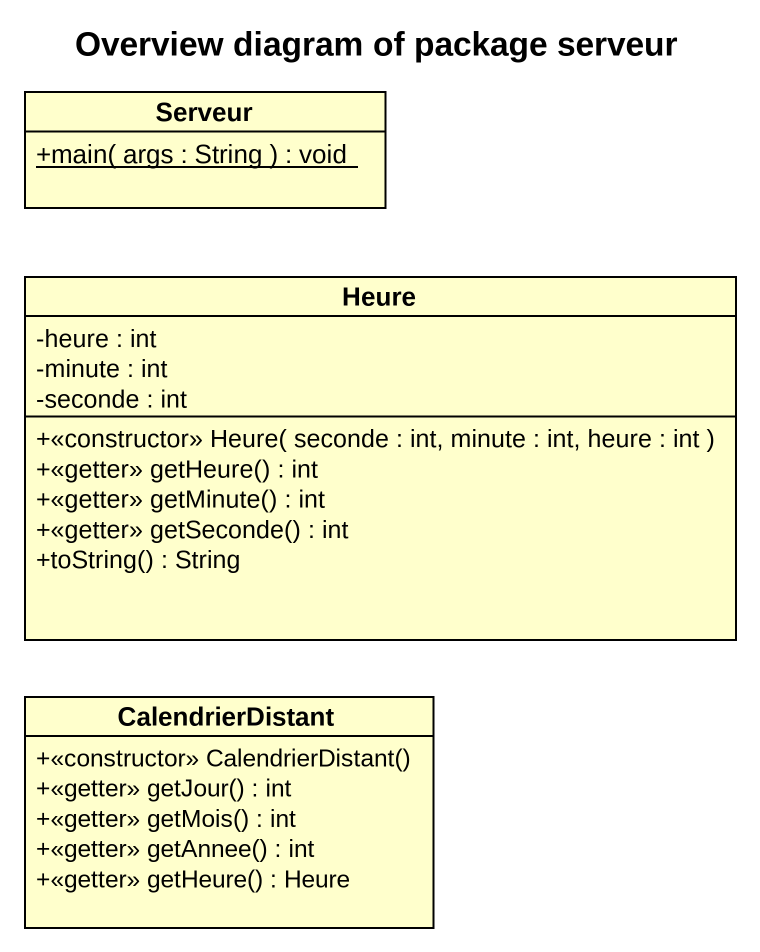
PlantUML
@startuml
title Overview diagram of package serveur
hide circle
hide empty members
skinparam classAttributeIconSize 0
class Serveur {
  {static} +main( args : String ) : void
}
class Heure {
  -heure : int
  -minute : int
  -seconde : int
  +<<constructor>> Heure( seconde : int, minute : int, heure : int )
  +<<getter>> getHeure() : int
  +<<getter>> getMinute() : int
  +<<getter>> getSeconde() : int
  +toString() : String
}
class CalendrierDistant {
  +<<constructor>> CalendrierDistant()
  +<<getter>> getJour() : int
  +<<getter>> getMois() : int
  +<<getter>> getAnnee() : int
  +<<getter>> getHeure() : Heure
}
@enduml
